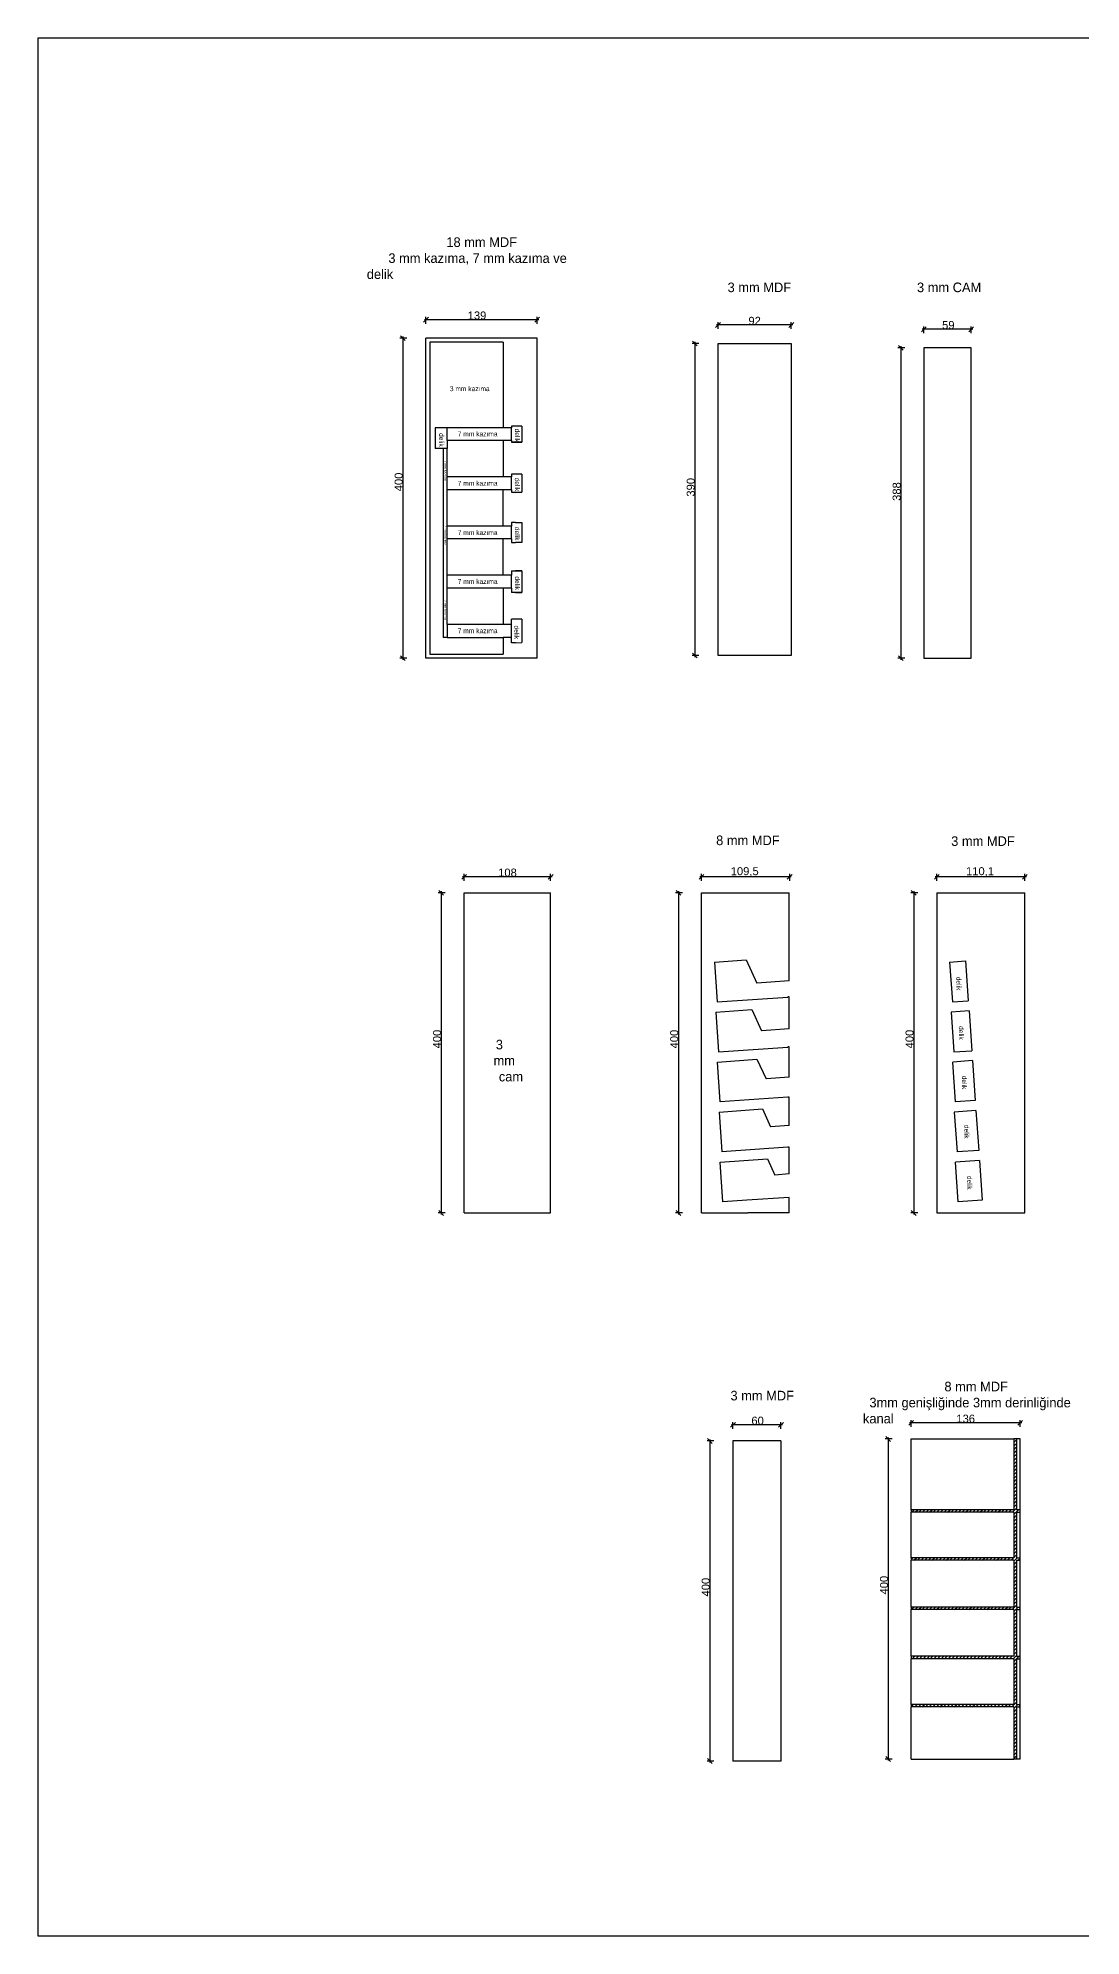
# Model space of a CAD drawing. Header units: millimetres. Extents: x -1301 to 1365, y -1036 to 1337.
# Drawn here: x -1301 to 2, y -1036 to 1337 of the extents above; entities that cross this region are included whole.
import ezdxf

# ---------------------------------------------------------------- set-up
doc = ezdxf.new("R2010")
doc.units = ezdxf.units.MM
doc.layers.add('0 @ 1', color=7, linetype='Continuous')
doc.layers.add('0.3', color=10, linetype='Continuous', lineweight=30)
doc.styles.add('ARIAL', font='arial.ttf', dxfattribs={"height": 10})
doc.dimstyles.new('İzzet Alperen Özkan', dxfattribs={"dimtxt": 10, "dimasz": 6, "dimexe": 3.58, "dimexo": 0.55, "dimgap": 0.09, "dimtad": 1, "dimdec": 0, "dimrnd": 1.38778e-17, "dimtxsty": 'ARIAL', "dimblk": 'OBLIQUE', "dimcen": 5, "dimdle": 2, "dimadec": 0, "dimazin": 0, "dimtfac": 1, "dimtdec": 0, "dimtmove": 0, "dimatfit": 3, "dimfxl": 5, "dimfxlon": 1, "dimtolj": 1, "dimtzin": 0, "dimarcsym": 0})

# ---------------------------------------------------------------- blocks, each defined once
blk = doc.blocks.new('_OBLIQUE')
at = {"color": 0, "linetype": 'ByBlock'}
blk.add_line((-0.5, -0.5), (0.5, 0.5), dxfattribs=at)
blk = doc.blocks.new('*D21')
at = {"layer": '0.3', "color": 0, "lineweight": -2, "transparency": 16777216}
for p, q in [((-370.9, -396.8), (-434.9, -396.8)), ((-432.9, -401.8), (-432.9, -393.2)), ((-372.9, -401.8), (-372.9, -393.2))]:
    blk.add_line(p, q, dxfattribs=at)
at = {"layer": 'Defpoints', "color": 0, "transparency": 16777216}
for p in [(-432.9, -396.8), (-432.9, -416.9), (-372.9, -416.9)]:
    blk.add_point(p, dxfattribs=at)
at = {"layer": '0.3', "color": 0, "lineweight": -2, "transparency": 16777216, "xscale": 5.999999999999997, "yscale": 5.999999999999997, "zscale": 5.999999999999997, "rotation": 180}
blk.add_blockref('_OBLIQUE', (-432.9, -396.8), dxfattribs=at)
at = {"layer": '0.3', "color": 0, "lineweight": -2, "transparency": 16777216, "xscale": 5.999999999999997, "yscale": 5.999999999999997, "zscale": 5.999999999999997}
blk.add_blockref('_OBLIQUE', (-372.9, -396.8), dxfattribs=at)
at = {"layer": '0.3', "color": 0, "lineweight": 5, "transparency": 16777216, "insert": (-402.1, -391.6), "char_height": 10, "attachment_point": 5, "style": 'ARIAL'}
blk.add_mtext('\\A1;60', dxfattribs=at)
blk = doc.blocks.new('*D25')
at = {"layer": '0.3', "color": 0, "lineweight": -2, "transparency": 16777216}
for p, q in [((-456.7, -416.9), (-465.3, -416.9)), ((-461.7, -414.9), (-461.7, -818.9)), ((-456.7, -816.9), (-465.3, -816.9))]:
    blk.add_line(p, q, dxfattribs=at)
at = {"layer": 'Defpoints', "color": 0, "transparency": 16777216}
for p in [(-432.9, -416.9), (-461.7, -816.9), (-432.9, -816.9)]:
    blk.add_point(p, dxfattribs=at)
at = {"layer": '0.3', "color": 0, "lineweight": -2, "transparency": 16777216, "xscale": 5.999999999999997, "yscale": 5.999999999999997, "zscale": 5.999999999999997}
for p, rotation in [((-461.7, -416.9), 90), ((-461.7, -816.9), 270)]:
    blk.add_blockref('_OBLIQUE', p, dxfattribs=dict(at, rotation=rotation))
at = {"layer": '0.3', "color": 0, "lineweight": 5, "transparency": 16777216, "insert": (-466.9, -599.6), "char_height": 10, "attachment_point": 5, "rotation": 90, "style": 'ARIAL'}
blk.add_mtext('\\A1;400', dxfattribs=at)
blk = doc.blocks.new('*D26')
at = {"layer": '0.3', "color": 0, "lineweight": -2, "transparency": 16777216}
for p, q in [((-72.2, -394.3), (-212.2, -394.3)), ((-210.2, -399.3), (-210.2, -390.7)), ((-74.2, -399.3), (-74.2, -390.7))]:
    blk.add_line(p, q, dxfattribs=at)
at = {"layer": 'Defpoints', "color": 0, "transparency": 16777216}
for p in [(-210.2, -394.3), (-210.2, -414.4), (-74.2, -414.4)]:
    blk.add_point(p, dxfattribs=at)
at = {"layer": '0.3', "color": 0, "lineweight": -2, "transparency": 16777216, "xscale": 5.999999999999997, "yscale": 5.999999999999997, "zscale": 5.999999999999997, "rotation": 180}
blk.add_blockref('_OBLIQUE', (-210.2, -394.3), dxfattribs=at)
at = {"layer": '0.3', "color": 0, "lineweight": -2, "transparency": 16777216, "xscale": 5.999999999999997, "yscale": 5.999999999999997, "zscale": 5.999999999999997}
blk.add_blockref('_OBLIQUE', (-74.2, -394.3), dxfattribs=at)
at = {"layer": '0.3', "color": 0, "lineweight": 5, "transparency": 16777216, "insert": (-142.2, -389.1), "char_height": 10, "attachment_point": 5, "style": 'ARIAL'}
blk.add_mtext('\\A1;136', dxfattribs=at)
blk = doc.blocks.new('*D27')
at = {"layer": '0.3', "color": 0, "lineweight": -2, "transparency": 16777216}
for p, q in [((-234, -414.4), (-242.6, -414.4)), ((-239, -412.4), (-239, -816.4)), ((-234, -814.4), (-242.6, -814.4))]:
    blk.add_line(p, q, dxfattribs=at)
at = {"layer": 'Defpoints', "color": 0, "transparency": 16777216}
for p in [(-210.2, -414.4), (-239, -814.4), (-210.2, -814.4)]:
    blk.add_point(p, dxfattribs=at)
at = {"layer": '0.3', "color": 0, "lineweight": -2, "transparency": 16777216, "xscale": 5.999999999999997, "yscale": 5.999999999999997, "zscale": 5.999999999999997}
for p, rotation in [((-239, -414.4), 90), ((-239, -814.4), 270)]:
    blk.add_blockref('_OBLIQUE', p, dxfattribs=dict(at, rotation=rotation))
at = {"layer": '0.3', "color": 0, "lineweight": 5, "transparency": 16777216, "insert": (-244.2, -597.1), "char_height": 10, "attachment_point": 5, "rotation": 90, "style": 'ARIAL'}
blk.add_mtext('\\A1;400', dxfattribs=at)
blk = doc.blocks.new('*D40')
at = {"layer": '0.3', "color": 0, "lineweight": -2, "transparency": 16777216}
for p, q in [((-658.6, 288.2), (-770.5, 288.2)), ((-768.5, 283.2), (-768.5, 291.8)), ((-660.6, 283.2), (-660.6, 291.8))]:
    blk.add_line(p, q, dxfattribs=at)
at = {"layer": 'Defpoints', "color": 0, "transparency": 16777216}
for p in [(-768.5, 288.2), (-768.5, 268.1), (-660.6, 268.1)]:
    blk.add_point(p, dxfattribs=at)
at = {"layer": '0.3', "color": 0, "lineweight": -2, "transparency": 16777216, "xscale": 5.999999999999997, "yscale": 5.999999999999997, "zscale": 5.999999999999997, "rotation": 180}
blk.add_blockref('_OBLIQUE', (-768.5, 288.2), dxfattribs=at)
at = {"layer": '0.3', "color": 0, "lineweight": -2, "transparency": 16777216, "xscale": 5.999999999999997, "yscale": 5.999999999999997, "zscale": 5.999999999999997}
blk.add_blockref('_OBLIQUE', (-660.6, 288.2), dxfattribs=at)
at = {"layer": '0.3', "color": 0, "lineweight": 5, "transparency": 16777216, "insert": (-714.5, 293.4), "char_height": 10, "attachment_point": 5, "style": 'ARIAL'}
blk.add_mtext('\\A1;108', dxfattribs=at)
blk = doc.blocks.new('*D41')
at = {"layer": '0.3', "color": 0, "lineweight": -2, "transparency": 16777216}
for p, q in [((-792.3, 268.1), (-800.9, 268.1)), ((-797.3, 270.1), (-797.3, -133.9)), ((-792.3, -131.9), (-800.9, -131.9))]:
    blk.add_line(p, q, dxfattribs=at)
at = {"layer": 'Defpoints', "color": 0, "transparency": 16777216}
for p in [(-768.5, 268.1), (-797.3, -131.9), (-768.5, -131.9)]:
    blk.add_point(p, dxfattribs=at)
at = {"layer": '0.3', "color": 0, "lineweight": -2, "transparency": 16777216, "xscale": 5.999999999999997, "yscale": 5.999999999999997, "zscale": 5.999999999999997}
for p, rotation in [((-797.3, 268.1), 90), ((-797.3, -131.9), 270)]:
    blk.add_blockref('_OBLIQUE', p, dxfattribs=dict(at, rotation=rotation))
at = {"layer": '0.3', "color": 0, "lineweight": 5, "transparency": 16777216, "insert": (-802.5, 85.4), "char_height": 10, "attachment_point": 5, "rotation": 90, "style": 'ARIAL'}
blk.add_mtext('\\A1;400', dxfattribs=at)
blk = doc.blocks.new('*D49')
at = {"layer": '0.3', "color": 0, "lineweight": -2, "transparency": 16777216}
for p, q in [((-66.2, 288.2), (-180.2, 288.2)), ((-178.2, 283.2), (-178.2, 291.8)), ((-68.2, 283.2), (-68.2, 291.8))]:
    blk.add_line(p, q, dxfattribs=at)
at = {"layer": 'Defpoints', "color": 0, "transparency": 16777216}
for p in [(-178.2, 288.2), (-178.2, 268.1), (-68.2, 268.1)]:
    blk.add_point(p, dxfattribs=at)
at = {"layer": '0.3', "color": 0, "lineweight": -2, "transparency": 16777216, "xscale": 5.999999999999997, "yscale": 5.999999999999997, "zscale": 5.999999999999997, "rotation": 180}
blk.add_blockref('_OBLIQUE', (-178.2, 288.2), dxfattribs=at)
at = {"layer": '0.3', "color": 0, "lineweight": -2, "transparency": 16777216, "xscale": 5.999999999999997, "yscale": 5.999999999999997, "zscale": 5.999999999999997}
blk.add_blockref('_OBLIQUE', (-68.2, 288.2), dxfattribs=at)
at = {"layer": '0.3', "color": 0, "lineweight": 5, "transparency": 16777216, "insert": (-124.3, 294.3), "char_height": 10, "attachment_point": 5, "style": 'ARIAL'}
blk.add_mtext('\\A1;110,1', dxfattribs=at)
blk = doc.blocks.new('*D50')
at = {"layer": '0.3', "color": 0, "lineweight": -2, "transparency": 16777216}
for p, q in [((-202.1, 268.1), (-210.7, 268.1)), ((-207.1, 270.1), (-207.1, -133.9)), ((-202.1, -131.9), (-210.7, -131.9))]:
    blk.add_line(p, q, dxfattribs=at)
at = {"layer": 'Defpoints', "color": 0, "transparency": 16777216}
for p in [(-178.2, 268.1), (-207.1, -131.9), (-178.2, -131.9)]:
    blk.add_point(p, dxfattribs=at)
at = {"layer": '0.3', "color": 0, "lineweight": -2, "transparency": 16777216, "xscale": 5.999999999999997, "yscale": 5.999999999999997, "zscale": 5.999999999999997}
for p, rotation in [((-207.1, 268.1), 90), ((-207.1, -131.9), 270)]:
    blk.add_blockref('_OBLIQUE', p, dxfattribs=dict(at, rotation=rotation))
at = {"layer": '0.3', "color": 0, "lineweight": 5, "transparency": 16777216, "insert": (-212.3, 85.4), "char_height": 10, "attachment_point": 5, "rotation": 90, "style": 'ARIAL'}
blk.add_mtext('\\A1;400', dxfattribs=at)
blk = doc.blocks.new('*D51')
at = {"layer": '0.3', "color": 0, "lineweight": -2, "transparency": 16777216}
for p, q in [((-360, 288.2), (-474.1, 288.2)), ((-472.1, 283.2), (-472.1, 291.8)), ((-362, 283.2), (-362, 291.8))]:
    blk.add_line(p, q, dxfattribs=at)
at = {"layer": 'Defpoints', "color": 0, "transparency": 16777216}
for p in [(-472.1, 288.2), (-472.1, 268.1), (-362, 268.1)]:
    blk.add_point(p, dxfattribs=at)
at = {"layer": '0.3', "color": 0, "lineweight": -2, "transparency": 16777216, "xscale": 5.999999999999997, "yscale": 5.999999999999997, "zscale": 5.999999999999997, "rotation": 180}
blk.add_blockref('_OBLIQUE', (-472.1, 288.2), dxfattribs=at)
at = {"layer": '0.3', "color": 0, "lineweight": -2, "transparency": 16777216, "xscale": 5.999999999999997, "yscale": 5.999999999999997, "zscale": 5.999999999999997}
blk.add_blockref('_OBLIQUE', (-362, 288.2), dxfattribs=at)
at = {"layer": '0.3', "color": 0, "lineweight": 5, "transparency": 16777216, "insert": (-418.2, 294.3), "char_height": 10, "attachment_point": 5, "style": 'ARIAL'}
blk.add_mtext('\\A1;109,5', dxfattribs=at)
blk = doc.blocks.new('*D52')
at = {"layer": '0.3', "color": 0, "lineweight": -2, "transparency": 16777216}
for p, q in [((-496, 268.1), (-504.5, 268.1)), ((-501, 270.1), (-501, -133.9)), ((-496, -131.9), (-504.5, -131.9))]:
    blk.add_line(p, q, dxfattribs=at)
at = {"layer": 'Defpoints', "color": 0, "transparency": 16777216}
for p in [(-472.1, 268.1), (-501, -131.9), (-472.1, -131.9)]:
    blk.add_point(p, dxfattribs=at)
at = {"layer": '0.3', "color": 0, "lineweight": -2, "transparency": 16777216, "xscale": 5.999999999999997, "yscale": 5.999999999999997, "zscale": 5.999999999999997}
for p, rotation in [((-501, 268.1), 90), ((-501, -131.9), 270)]:
    blk.add_blockref('_OBLIQUE', p, dxfattribs=dict(at, rotation=rotation))
at = {"layer": '0.3', "color": 0, "lineweight": 5, "transparency": 16777216, "insert": (-506.2, 85.4), "char_height": 10, "attachment_point": 5, "rotation": 90, "style": 'ARIAL'}
blk.add_mtext('\\A1;400', dxfattribs=at)
blk = doc.blocks.new('*D54')
at = {"layer": '0.3', "color": 0, "lineweight": -2, "transparency": 16777216}
for p, q in [((-675.4, 984.5), (-818.3, 984.5)), ((-816.3, 979.5), (-816.3, 988.1)), ((-677.4, 979.5), (-677.4, 988.1))]:
    blk.add_line(p, q, dxfattribs=at)
at = {"layer": 'Defpoints', "color": 0, "transparency": 16777216}
for p in [(-816.3, 984.5), (-816.3, 961.4), (-677.4, 961.4)]:
    blk.add_point(p, dxfattribs=at)
at = {"layer": '0.3', "color": 0, "lineweight": -2, "transparency": 16777216, "xscale": 5.999999999999997, "yscale": 5.999999999999997, "zscale": 5.999999999999997, "rotation": 180}
blk.add_blockref('_OBLIQUE', (-816.3, 984.5), dxfattribs=at)
at = {"layer": '0.3', "color": 0, "lineweight": -2, "transparency": 16777216, "xscale": 5.999999999999997, "yscale": 5.999999999999997, "zscale": 5.999999999999997}
blk.add_blockref('_OBLIQUE', (-677.4, 984.5), dxfattribs=at)
at = {"layer": '0.3', "color": 0, "lineweight": 5, "transparency": 16777216, "insert": (-752.6, 989.7), "char_height": 10, "attachment_point": 5, "style": 'ARIAL'}
blk.add_mtext('\\A1;139', dxfattribs=at)
blk = doc.blocks.new('*D55')
at = {"layer": '0.3', "color": 0, "lineweight": -2, "transparency": 16777216}
for p, q in [((-840.2, 961.4), (-848.8, 961.4)), ((-845.2, 963.4), (-845.2, 559.4)), ((-840.2, 561.4), (-848.8, 561.4))]:
    blk.add_line(p, q, dxfattribs=at)
at = {"layer": 'Defpoints', "color": 0, "transparency": 16777216}
for p in [(-816.3, 961.4), (-845.2, 561.4), (-816.3, 561.4)]:
    blk.add_point(p, dxfattribs=at)
at = {"layer": '0.3', "color": 0, "lineweight": -2, "transparency": 16777216, "xscale": 5.999999999999997, "yscale": 5.999999999999997, "zscale": 5.999999999999997}
for p, rotation in [((-845.2, 961.4), 90), ((-845.2, 561.4), 270)]:
    blk.add_blockref('_OBLIQUE', p, dxfattribs=dict(at, rotation=rotation))
at = {"layer": '0.3', "color": 0, "lineweight": 5, "transparency": 16777216, "insert": (-850.4, 781.7), "char_height": 10, "attachment_point": 5, "rotation": 90, "style": 'ARIAL'}
blk.add_mtext('\\A1;400', dxfattribs=at)
blk = doc.blocks.new('*D68')
at = {"layer": '0.3', "color": 0, "lineweight": -2, "transparency": 16777216}
for p, q in [((-358, 977.9), (-453.5, 977.9)), ((-451.5, 972.9), (-451.5, 981.4)), ((-360, 972.9), (-360, 981.4))]:
    blk.add_line(p, q, dxfattribs=at)
at = {"layer": 'Defpoints', "color": 0, "transparency": 16777216}
for p in [(-451.5, 977.9), (-451.5, 954.7), (-360, 954.7)]:
    blk.add_point(p, dxfattribs=at)
at = {"layer": '0.3', "color": 0, "lineweight": -2, "transparency": 16777216, "xscale": 5.999999999999997, "yscale": 5.999999999999997, "zscale": 5.999999999999997, "rotation": 180}
blk.add_blockref('_OBLIQUE', (-451.5, 977.9), dxfattribs=at)
at = {"layer": '0.3', "color": 0, "lineweight": -2, "transparency": 16777216, "xscale": 5.999999999999997, "yscale": 5.999999999999997, "zscale": 5.999999999999997}
blk.add_blockref('_OBLIQUE', (-360, 977.9), dxfattribs=at)
at = {"layer": '0.3', "color": 0, "lineweight": 5, "transparency": 16777216, "insert": (-405.8, 983), "char_height": 10, "attachment_point": 5, "style": 'ARIAL'}
blk.add_mtext('\\A1;92', dxfattribs=at)
blk = doc.blocks.new('*D69')
at = {"layer": '0.3', "color": 0, "lineweight": -2, "transparency": 16777216}
for p, q in [((-475.4, 954.7), (-484, 954.7)), ((-480.4, 956.7), (-480.4, 562.7)), ((-475.4, 564.7), (-484, 564.7))]:
    blk.add_line(p, q, dxfattribs=at)
at = {"layer": 'Defpoints', "color": 0, "transparency": 16777216}
for p in [(-451.5, 954.7), (-480.4, 564.7), (-451.5, 564.7)]:
    blk.add_point(p, dxfattribs=at)
at = {"layer": '0.3', "color": 0, "lineweight": -2, "transparency": 16777216, "xscale": 5.999999999999997, "yscale": 5.999999999999997, "zscale": 5.999999999999997}
for p, rotation in [((-480.4, 954.7), 90), ((-480.4, 564.7), 270)]:
    blk.add_blockref('_OBLIQUE', p, dxfattribs=dict(at, rotation=rotation))
at = {"layer": '0.3', "color": 0, "lineweight": 5, "transparency": 16777216, "insert": (-485.6, 775), "char_height": 10, "attachment_point": 5, "rotation": 90, "style": 'ARIAL'}
blk.add_mtext('\\A1;390', dxfattribs=at)
blk = doc.blocks.new('*D70')
at = {"layer": '0.3', "color": 0, "lineweight": -2, "transparency": 16777216}
for p, q in [((-194.4, 967.5), (-194.4, 976.1)), ((-135.4, 967.5), (-135.4, 976.1)), ((-133.4, 972.5), (-196.4, 972.5))]:
    blk.add_line(p, q, dxfattribs=at)
at = {"layer": 'Defpoints', "color": 0, "transparency": 16777216}
for p in [(-194.4, 972.5), (-194.4, 949.4), (-135.4, 949.4)]:
    blk.add_point(p, dxfattribs=at)
at = {"layer": '0.3', "color": 0, "lineweight": -2, "transparency": 16777216, "xscale": 5.999999999999997, "yscale": 5.999999999999997, "zscale": 5.999999999999997, "rotation": 180}
blk.add_blockref('_OBLIQUE', (-194.4, 972.5), dxfattribs=at)
at = {"layer": '0.3', "color": 0, "lineweight": -2, "transparency": 16777216, "xscale": 5.999999999999997, "yscale": 5.999999999999997, "zscale": 5.999999999999997}
blk.add_blockref('_OBLIQUE', (-135.4, 972.5), dxfattribs=at)
at = {"layer": '0.3', "color": 0, "lineweight": 5, "transparency": 16777216, "insert": (-163.9, 977.7), "char_height": 10, "attachment_point": 5, "style": 'ARIAL'}
blk.add_mtext('\\A1;59', dxfattribs=at)
blk = doc.blocks.new('*D71')
at = {"layer": '0.3', "color": 0, "lineweight": -2, "transparency": 16777216}
for p, q in [((-218.2, 949.4), (-226.8, 949.4)), ((-223.2, 951.4), (-223.2, 559.4)), ((-218.2, 561.4), (-226.8, 561.4))]:
    blk.add_line(p, q, dxfattribs=at)
at = {"layer": 'Defpoints', "color": 0, "transparency": 16777216}
for p in [(-194.4, 949.4), (-223.2, 561.4), (-194.4, 561.4)]:
    blk.add_point(p, dxfattribs=at)
at = {"layer": '0.3', "color": 0, "lineweight": -2, "transparency": 16777216, "xscale": 5.999999999999997, "yscale": 5.999999999999997, "zscale": 5.999999999999997}
for p, rotation in [((-223.2, 949.4), 90), ((-223.2, 561.4), 270)]:
    blk.add_blockref('_OBLIQUE', p, dxfattribs=dict(at, rotation=rotation))
at = {"layer": '0.3', "color": 0, "lineweight": 5, "transparency": 16777216, "insert": (-228.4, 769.7), "char_height": 10, "attachment_point": 5, "rotation": 90, "style": 'ARIAL'}
blk.add_mtext('\\A1;388', dxfattribs=at)

msp = doc.modelspace()

# ---------------------------------------------------------------- hatches: boundary and pattern name
h = msp.add_hatch()
h.set_pattern_fill('ANSI31', color=256)
h.paths.add_polyline_path([(-74.2, -503), (-78.7, -503), (-78.7, -414.4), (-82.2, -414.4), (-82.2, -503), (-210.2, -503), (-210.2, -506), (-82.2, -506), (-82.2, -563), (-210.2, -563), (-210.2, -566), (-82.2, -566), (-82.2, -624.5), (-210.2, -624.5), (-210.2, -627.5), (-82.2, -627.5), (-82.2, -686), (-210.2, -686), (-210.2, -689), (-82.2, -689), (-82.2, -746.1), (-210.2, -746.1), (-210.2, -749.1), (-82.2, -749.1), (-82.2, -814.4), (-78.7, -814.4), (-78.7, -749.1), (-74.2, -749.1), (-74.2, -746.1), (-78.7, -746.1), (-78.7, -689), (-74.2, -689), (-74.2, -686), (-78.7, -686), (-78.7, -627.5), (-74.2, -627.5), (-74.2, -624.5), (-78.7, -624.5), (-78.7, -566), (-74.2, -566), (-74.2, -563), (-78.7, -563), (-78.7, -506), (-74.2, -506)])

# ---------------------------------------------------------------- linework, layer by layer
for p, q in [((-816.3, 561.4), (-816.3, 961.4)), ((-677.4, 961.4), (-816.3, 961.4)), ((-719.8, 956.4), (-811.3, 956.4)), ((-811.3, 956.4), (-811.3, 566.4)), ((-719.8, 956.4), (-719.8, 849.3)), ((-677.4, 561.4), (-677.4, 961.4)), ((-451.5, 564.7), (-451.5, 954.7)), ((-451.5, 954.7), (-360, 954.7)), ((-360, 954.7), (-360, 564.7)), ((-135.4, 949.4), (-194.4, 949.4)), ((-194.4, 949.4), (-194.4, 561.4)), ((-135.4, 561.4), (-135.4, 949.4)), ((-804.7, 849.3), (-804.7, 823.3)), ((-789.7, 849.3), (-804.7, 849.3)), ((-789.7, 833.3), (-789.7, 849.3)), ((-719.8, 849.3), (-789.7, 849.3)), ((-789.7, 833.3), (-789.7, 823.3)), ((-719.8, 833.3), (-789.7, 833.3)), ((-709.7, 849.3), (-719.8, 849.3)), ((-709.7, 833.3), (-719.8, 833.3)), ((-719.8, 833.3), (-719.8, 788)), ((-709.7, 851.3), (-709.7, 849.3)), ((-704.7, 851.3), (-709.7, 851.3)), ((-709.7, 833.3), (-709.7, 849.3)), ((-709.7, 833.3), (-709.7, 831.4)), ((-709.7, 831.4), (-696.5, 831.4)), ((-709.7, 831.4), (-709.7, 831.3)), ((-704.7, 831.3), (-709.7, 831.3)), ((-696.5, 851.4), (-704.7, 851.3)), ((-696.5, 851.3), (-704.7, 851.3)), ((-696.5, 831.4), (-704.7, 831.3)), ((-696.5, 851.4), (-696.5, 851.3)), ((-696.5, 851.3), (-696.5, 831.4)), ((-794.7, 823.3), (-804.7, 823.3)), ((-794.7, 823.3), (-794.7, 587.4)), ((-789.7, 823.3), (-794.7, 823.3)), ((-789.7, 788), (-789.7, 823.3)), ((-719.8, 788), (-789.7, 788)), ((-789.7, 772), (-789.7, 788)), ((-709.7, 788), (-719.8, 788)), ((-704.7, 791.3), (-709.7, 791.3)), ((-709.7, 791.3), (-709.7, 788)), ((-709.7, 772), (-709.7, 788)), ((-696.5, 791.4), (-704.7, 791.3)), ((-696.5, 791.3), (-704.7, 791.3)), ((-696.5, 791.4), (-696.5, 791.3)), ((-696.5, 791.3), (-696.5, 768.8)), ((-719.8, 772), (-789.7, 772)), ((-789.7, 726.5), (-789.7, 772)), ((-719.8, 726.5), (-719.8, 772)), ((-709.7, 772), (-719.8, 772)), ((-709.7, 772), (-709.7, 768.8)), ((-709.7, 768.8), (-704.7, 768.8)), ((-704.7, 768.8), (-704.7, 768.7)), ((-704.7, 768.8), (-696.5, 768.8)), ((-704.7, 768.7), (-696.5, 768.8)), ((-719.8, 726.5), (-789.7, 726.5)), ((-789.7, 710.5), (-789.7, 726.5)), ((-709.7, 726.5), (-719.8, 726.5)), ((-709.7, 730.9), (-709.7, 726.5)), ((-704.7, 730.9), (-709.7, 730.9)), ((-709.7, 710.5), (-709.7, 726.5)), ((-704.7, 730.9), (-696.5, 731)), ((-696.5, 731), (-696.5, 706.2)), ((-789.7, 665.1), (-789.7, 710.5)), ((-719.8, 710.5), (-789.7, 710.5)), ((-709.7, 710.5), (-719.8, 710.5)), ((-719.8, 665.1), (-719.8, 710.5)), ((-709.7, 710.5), (-709.7, 706.1)), ((-709.7, 706.1), (-704.7, 706.1)), ((-696.5, 706.2), (-704.7, 706.1)), ((-719.8, 665.1), (-789.7, 665.1)), ((-789.7, 649.1), (-789.7, 665.1)), ((-709.7, 665.1), (-719.8, 665.1)), ((-709.7, 670.6), (-704.7, 670.6)), ((-709.7, 670.6), (-709.7, 665.1)), ((-709.7, 649.1), (-709.7, 665.1)), ((-696.5, 670.7), (-704.7, 670.6)), ((-704.7, 670.6), (-696.5, 670.6)), ((-696.5, 670.7), (-696.5, 670.6)), ((-696.5, 670.6), (-696.5, 643.5)), ((-719.8, 649.1), (-789.7, 649.1)), ((-789.7, 603.4), (-789.7, 649.1)), ((-719.8, 649.1), (-719.8, 603.4)), ((-709.7, 649.1), (-719.8, 649.1)), ((-709.7, 649.1), (-709.7, 643.5)), ((-704.7, 643.5), (-709.7, 643.5)), ((-696.5, 643.5), (-704.7, 643.5)), ((-704.7, 643.5), (-704.7, 643.4)), ((-704.7, 643.4), (-696.5, 643.5)), ((-789.7, 603.4), (-789.7, 587.4)), ((-719.8, 603.4), (-789.7, 603.4)), ((-709.7, 603.4), (-719.8, 603.4)), ((-704.7, 610), (-709.7, 610)), ((-709.7, 603.4), (-709.7, 610)), ((-709.7, 587.4), (-709.7, 603.4)), ((-696.5, 610.1), (-704.7, 610)), ((-696.5, 610.1), (-696.5, 580.9)), ((-789.7, 587.4), (-794.7, 587.4)), ((-789.7, 587.4), (-719.8, 587.4)), ((-719.8, 587.4), (-719.8, 566.4)), ((-709.7, 587.4), (-719.8, 587.4)), ((-709.7, 580.8), (-709.7, 587.4)), ((-704.7, 580.8), (-709.7, 580.8)), ((-704.7, 580.8), (-696.5, 580.9)), ((-677.4, 561.4), (-816.3, 561.4)), ((-811.3, 566.4), (-719.8, 566.4)), ((-360, 564.7), (-451.5, 564.7)), ((-194.4, 561.4), (-135.4, 561.4)), ((-768.5, -131.9), (-768.5, 268.1)), ((-768.5, 268.1), (-660.6, 268.1)), ((-660.6, -131.9), (-660.6, 268.1)), ((-472.1, -131.9), (-472.1, 268.1)), ((-472.1, 268.1), (-362.6, 268.1)), ((-362.6, 158.1), (-362.6, 268.1)), ((-178.2, 268.1), (-68.2, 268.1)), ((-178.2, 268.1), (-178.2, -131.9)), ((-68.2, -131.9), (-68.2, 268.1)), ((-456.1, 181.7), (-416.2, 184.5)), ((-456.1, 181.7), (-452.6, 131.8)), ((-416.2, 184.5), (-402.9, 155.3)), ((-162.3, 181.7), (-142.3, 183.1)), ((-162.3, 181.7), (-158.8, 131.8)), ((-142.3, 183.1), (-138.9, 133.2)), ((-362.6, 158.1), (-402.9, 155.3)), ((-454.3, 119.2), (-409.4, 122.4)), ((-454.3, 119.2), (-450.9, 69.4)), ((-452.6, 131.8), (-364.3, 137.9)), ((-409.4, 122.4), (-397.2, 95.6)), ((-362.6, 138.1), (-364.3, 137.9)), ((-362.6, 138.1), (-364.3, 138.1)), ((-364.3, 138.1), (-364.3, 137.9)), ((-362.6, 98), (-362.6, 138.1)), ((-138, 120.8), (-160.5, 119.2)), ((-160.5, 119.2), (-157, 69.4)), ((-158.8, 131.8), (-138.9, 133.2)), ((-138, 120.8), (-134.6, 70.9)), ((-362.6, 98), (-397.2, 95.6)), ((-450.9, 69.4), (-364.3, 75.4)), ((-362.6, 75.5), (-364.3, 75.4)), ((-362.6, 75.5), (-364.3, 75.5)), ((-364.3, 75.5), (-364.3, 75.4)), ((-362.6, 37.6), (-362.6, 75.5)), ((-452.2, 56.7), (-402.9, 60.2)), ((-448.8, 6.9), (-452.2, 56.7)), ((-402.9, 60.2), (-391.6, 35.6)), ((-133.7, 58.5), (-158.4, 56.7)), ((-154.9, 6.9), (-158.4, 56.7)), ((-157, 69.4), (-134.6, 70.9)), ((-133.7, 58.5), (-130.2, 8.6)), ((-362.6, 37.6), (-391.6, 35.6)), ((-364.3, 12.7), (-448.8, 6.9)), ((-362.6, 12.8), (-364.3, 12.7)), ((-362.6, 12.8), (-364.3, 12.8)), ((-364.3, 12.8), (-364.3, 12.7)), ((-362.6, -22.6), (-362.6, 12.8)), ((-130.2, 8.6), (-154.9, 6.9)), ((-450.3, -5.8), (-396.1, -2)), ((-450.3, -5.8), (-446.9, -55.7)), ((-396.1, -2), (-386, -24.2)), ((-362.6, -22.6), (-386, -24.2)), ((-129.4, -3.9), (-156.5, -5.8)), ((-156.5, -5.8), (-153, -55.7)), ((-129.4, -3.9), (-125.9, -53.8)), ((-448.8, -68.3), (-389.8, -64.2)), ((-445.4, -118.2), (-448.8, -68.3)), ((-364.3, -49.9), (-446.9, -55.7)), ((-389.8, -64.2), (-380.5, -84.5)), ((-362.6, -49.8), (-364.3, -49.9)), ((-362.6, -49.8), (-364.3, -49.8)), ((-364.3, -49.8), (-364.3, -49.9)), ((-362.6, -83.2), (-362.6, -49.8)), ((-125.1, -66.2), (-155, -68.3)), ((-151.5, -118.2), (-155, -68.3)), ((-125.9, -53.8), (-153, -55.7)), ((-125.1, -66.2), (-121.6, -116.1)), ((-362.6, -83.2), (-380.5, -84.5)), ((-415.5, -116.1), (-445.4, -118.2)), ((-362.6, -112.5), (-415.5, -116.1)), ((-362.6, -131.9), (-362.6, -112.5)), ((-121.6, -116.1), (-151.5, -118.2)), ((-768.5, -131.9), (-660.6, -131.9)), ((-472.1, -131.9), (-414.4, -131.9)), ((-362.6, -131.9), (-414.4, -131.9)), ((-178.2, -131.9), (-68.2, -131.9)), ((-432.9, -416.9), (-432.9, -816.9)), ((-372.9, -416.9), (-432.9, -416.9)), ((-372.9, -416.9), (-372.9, -816.9)), ((-210.2, -503), (-210.2, -414.4)), ((-210.2, -414.4), (-82.2, -414.4)), ((-82.2, -414.4), (-82.2, -503)), ((-78.7, -414.4), (-82.2, -414.4)), ((-74.2, -414.4), (-78.7, -414.4)), ((-78.7, -414.4), (-78.7, -503)), ((-74.2, -503), (-74.2, -414.4)), ((-82.2, -503), (-210.2, -503)), ((-210.2, -503), (-210.2, -506)), ((-82.2, -506), (-210.2, -506)), ((-210.2, -563), (-210.2, -506)), ((-82.2, -506), (-82.2, -563)), ((-74.2, -503), (-78.7, -503)), ((-78.7, -506), (-78.7, -563)), ((-78.7, -506), (-74.2, -506)), ((-74.2, -506), (-74.2, -503)), ((-74.2, -563), (-74.2, -506)), ((-82.2, -563), (-210.2, -563)), ((-210.2, -563), (-210.2, -566)), ((-82.2, -566), (-210.2, -566)), ((-210.2, -624.5), (-210.2, -566)), ((-82.2, -566), (-82.2, -624.5)), ((-78.7, -563), (-74.2, -563)), ((-78.7, -566), (-78.7, -624.5)), ((-78.7, -566), (-74.2, -566)), ((-74.2, -566), (-74.2, -563)), ((-74.2, -624.5), (-74.2, -566)), ((-82.2, -624.5), (-210.2, -624.5)), ((-210.2, -624.5), (-210.2, -627.5)), ((-82.2, -627.5), (-210.2, -627.5)), ((-210.2, -686), (-210.2, -627.5)), ((-82.2, -627.5), (-82.2, -686)), ((-78.7, -624.5), (-74.2, -624.5)), ((-78.7, -627.5), (-78.7, -686)), ((-78.7, -627.5), (-74.2, -627.5)), ((-74.2, -627.5), (-74.2, -624.5)), ((-74.2, -686), (-74.2, -627.5)), ((-210.2, -686), (-210.2, -689)), ((-82.2, -686), (-210.2, -686)), ((-78.7, -686), (-74.2, -686)), ((-74.2, -689), (-74.2, -686)), ((-82.2, -689), (-210.2, -689)), ((-210.2, -746.1), (-210.2, -689)), ((-82.2, -689), (-82.2, -746.1)), ((-78.7, -689), (-78.7, -746.1)), ((-78.7, -689), (-74.2, -689)), ((-74.2, -746.1), (-74.2, -689)), ((-210.2, -746.1), (-210.2, -749.1)), ((-82.2, -746.1), (-210.2, -746.1)), ((-82.2, -749.1), (-210.2, -749.1)), ((-210.2, -814.4), (-210.2, -749.1)), ((-82.2, -749.1), (-82.2, -814.4)), ((-78.7, -746.1), (-74.2, -746.1)), ((-78.7, -749.1), (-78.7, -814.4)), ((-78.7, -749.1), (-74.2, -749.1)), ((-74.2, -749.1), (-74.2, -746.1)), ((-74.2, -814.4), (-74.2, -749.1)), ((-372.9, -816.9), (-432.9, -816.9)), ((-210.2, -814.4), (-82.2, -814.4)), ((-78.7, -814.4), (-82.2, -814.4)), ((-74.2, -814.4), (-78.7, -814.4))]:
    msp.add_line(p, q)
msp.add_lwpolyline([(-1300.9, 1336.6), (1364.9, 1336.6), (1364.9, -1035.7), (-1300.9, -1035.7)], close=True)

# ---------------------------------------------------------------- texts
at = {"layer": '0 @ 1', "attachment_point": 1}
for s, width, gutter_width, insert, char_height in [('\\pi99.35232;{\\fUniversty Roman|b0|i0|c162|p34;18 mm MDF\\P\\pi26.89312;3 mm kazıma, 7 mm kazıma ve delik}', 265.887, 60, (-890.2, 1087.4), 12), ('{\\fUniversty Roman|b0|i0|c162|p34;3 mm MDF}', 113.715, 60, (-439.6, 1030.9), 12), ('{\\fUniversty Roman|b0|i0|c162|p34;3 mm CAM}', 113.715, 60, (-203, 1030.9), 12), ('\\pi48.00829;{\\fUniversty Roman|b0|i0|c162|p34;3 mm kazıma}', 132.944, 30, (-834.5, 901.2), 6), ('\\pi48.29854;{\\fUniversty Roman|b0|i0|c162|p34;7 mm kazıma}', 132.944, 30, (-824.9, 844.7), 6), ('\\pi48.29854;{\\fUniversty Roman|b0|i0|c162|p34;7 mm kazıma}', 132.944, 30, (-824.9, 783), 6), ('\\pi48.29854;{\\fUniversty Roman|b0|i0|c162|p34;7 mm kazıma}', 132.944, 30, (-824.9, 721.4), 6), ('\\pi48.29854;{\\fUniversty Roman|b0|i0|c162|p34;7 mm kazıma}', 132.944, 30, (-824.9, 660.3), 6), ('\\pi48.29854;{\\fUniversty Roman|b0|i0|c162|p34;7 mm kazıma}', 132.944, 30, (-824.9, 598.7), 6), ('{\\fUniversty Roman|b0|i0|c162|p34;8 mm MDF}', 113.715, 60, (-453.9, 339.8), 12), ('{\\fUniversty Roman|b0|i0|c162|p34;3 mm MDF}', 113.715, 60, (-160.3, 338.8), 12), ('\\pi2.82909;{\\fUniversty Roman|b0|i0|c162|p34;3 mm\\P\\pi6.58505;cam}', 35.792, 60, (-731.9, 84.5), 12), ('{\\fUniversty Roman|b0|i0|c162|p34;3 mm MDF}', 2742.869, 60, (-436, -354.2), 12), ('\\pi101.73066;{\\fUniversty Roman|b0|i0|c162|p34;8 mm MDF\\P\\pi8.03969;3mm genişliğinde 3mm derinliğinde kanal}', 265.887, 60, (-270.5, -342.9), 12)]:
    msp.add_mtext_dynamic_manual_height_columns(s, width=width, gutter_width=gutter_width, heights=[0], dxfattribs=dict(at, insert=insert, char_height=char_height))
at = {"layer": '0 @ 1', "attachment_point": 1, "rotation": 270}
for s, width, gutter_width, insert, char_height in [('\\pi58.92526;{\\fUniversty Roman|b0|i0|c162|p34;delik}', 132.944, 30, (-793.9, 901.7), 6), ('\\pi58.92526;{\\fUniversty Roman|b0|i0|c162|p34;delik}', 132.944, 30, (-699.2, 907.3), 6), ('\\pi24.14927;{\\fUniversty Roman|b0|i0|c162|p34;7 mm kazıma}', 66.472, 15, (-790.5, 832.4), 3), ('\\pi58.92526;{\\fUniversty Roman|b0|i0|c162|p34;delik}', 132.944, 30, (-699.3, 846.1), 6), ('\\pi24.14927;{\\fUniversty Roman|b0|i0|c162|p34;7 mm kazıma}', 66.472, 15, (-790.5, 751.8), 3), ('\\pi58.92526;{\\fUniversty Roman|b0|i0|c162|p34;delik}', 132.944, 30, (-699.2, 784.5), 6), ('\\pi58.92526;{\\fUniversty Roman|b0|i0|c162|p34;delik}', 132.944, 30, (-699, 722.7), 6), ('\\pi24.14927;{\\fUniversty Roman|b0|i0|c162|p34;7 mm kazıma}', 66.472, 15, (-790.5, 658.3), 3), ('\\pi58.92526;{\\fUniversty Roman|b0|i0|c162|p34;delik}', 132.944, 30, (-699.9, 661.2), 6), ('\\pi58.92526;{\\fUniversty Roman|b0|i0|c162|p34;delik}', 132.944, 30, (-147.7, 222.2), 6), ('\\pi58.92526;{\\fUniversty Roman|b0|i0|c162|p34;delik}', 132.944, 30, (-144.7, 160.5), 6), ('\\pi58.92526;{\\fUniversty Roman|b0|i0|c162|p34;delik}', 132.944, 30, (-140.7, 98.5), 6), ('\\pi58.92526;{\\fUniversty Roman|b0|i0|c162|p34;delik}', 132.944, 30, (-137.8, 37.1), 6), ('\\pi58.92526;{\\fUniversty Roman|b0|i0|c162|p34;delik}', 132.944, 30, (-134.4, -26.7), 6)]:
    msp.add_mtext_dynamic_manual_height_columns(s, width=width, gutter_width=gutter_width, heights=[0], dxfattribs=dict(at, insert=insert, char_height=char_height))

# ---------------------------------------------------------------- dimensions: what is measured, and where the dimension line sits
at = {"layer": '0.3', "lineweight": 5}
for base, p1, p2, picture, middle in [((-816.3, 984.5), (-677.4, 961.4), (-816.3, 961.4), '*D54', (-752.6, 984.5)), ((-451.5296, 977.8505), (-359.9814, 954.7339), (-451.5296, 954.7339), '*D68', (-405.7555, 977.8505)), ((-194.4, 972.5), (-135.4, 949.4), (-194.4, 949.4), '*D70', (-163.9, 972.5)), ((-768.5, 288.2), (-660.6, 268.1), (-768.5, 268.1), '*D40', (-714.5, 288.2)), ((-432.9, -396.8), (-372.9, -416.9), (-432.9, -416.9), '*D21', (-402.1, -396.8)), ((-210.2, -394.3), (-74.2, -414.4), (-210.2, -414.4), '*D26', (-142.2, -394.3))]:
    dim = msp.add_linear_dim(base=base, p1=p1, p2=p2, dimstyle='İzzet Alperen Özkan', dxfattribs=at)
    dim.commit()
    dim.dimension.update_dxf_attribs({"geometry": picture, "text_midpoint": middle, "dimtype": 160})
for base, p1, p2, picture, middle in [((-845.2, 561.4), (-816.3, 961.4), (-816.3, 561.4), '*D55', (-845.2, 781.7)), ((-480.4, 564.7), (-451.5, 954.7), (-451.5, 564.7), '*D69', (-480.4, 775)), ((-223.2, 561.4), (-194.4, 949.4), (-194.4, 561.4), '*D71', (-223.2, 769.7)), ((-797.3, -131.9), (-768.5, 268.1), (-768.5, -131.9), '*D41', (-797.3, 85.4)), ((-501, -131.9), (-472.1, 268.1), (-472.1, -131.9), '*D52', (-501, 85.4)), ((-207.1, -131.9), (-178.2, 268.1), (-178.2, -131.9), '*D50', (-207.1, 85.4)), ((-461.7, -816.9), (-432.9, -416.9), (-432.9, -816.9), '*D25', (-461.7, -599.6)), ((-239, -814.4), (-210.2, -414.4), (-210.2, -814.4), '*D27', (-239, -597.1))]:
    dim = msp.add_linear_dim(base=base, p1=p1, p2=p2, angle=90, dimstyle='İzzet Alperen Özkan', dxfattribs=at)
    dim.commit()
    dim.dimension.update_dxf_attribs({"geometry": picture, "text_midpoint": middle, "dimtype": 160})
for base, p1, p2, text, picture, middle in [((-472.1, 288.2), (-362, 268.1), (-472.1, 268.1), '109,5', '*D51', (-418.2, 288.2)), ((-178.2, 288.2), (-68.2, 268.1), (-178.2, 268.1), '110,1', '*D49', (-124.3, 288.2))]:
    dim = msp.add_linear_dim(base=base, p1=p1, p2=p2, text=text, dimstyle='İzzet Alperen Özkan', dxfattribs=at)
    dim.commit()
    dim.dimension.update_dxf_attribs({"geometry": picture, "text_midpoint": middle, "dimtype": 160})

doc.saveas('drawing.dxf')
